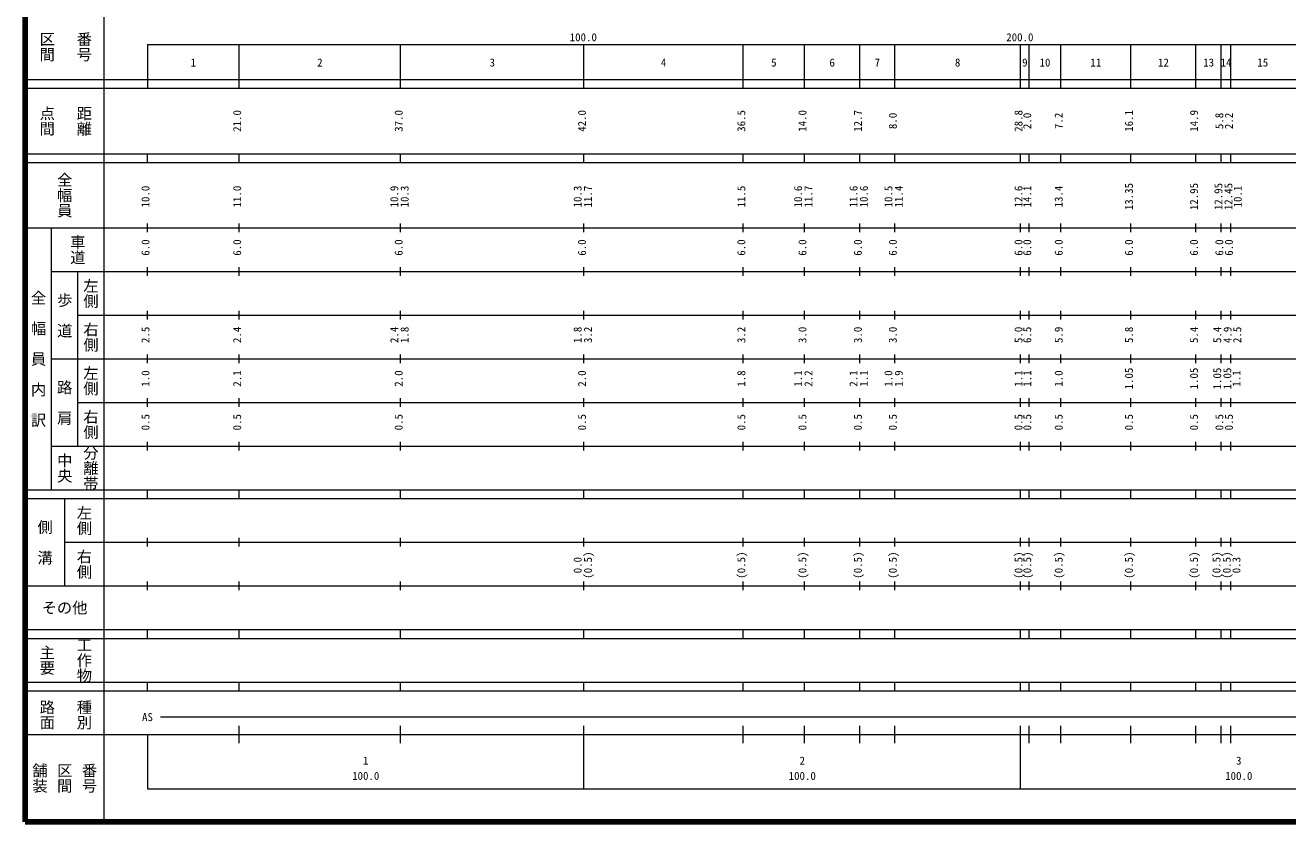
# Model space of a CAD drawing. Units: millimetres on the paper, enlarged 1000 times. Extents: x 40000 to 680000, y 20000 to 380000.
# Drawn here: x 40000 to 329220, y 20000 to 202409 of the extents above; entities that cross this region are included whole.
import ezdxf
from ezdxf.enums import TextEntityAlignment as Align

# ---------------------------------------------------------------- set-up
doc = ezdxf.new("R2010")
doc.units = ezdxf.units.MM
doc.header["$LTSCALE"] = 1000
doc.layers.add('M-TTL', color=2, linetype='Continuous', lineweight=140)
doc.layers.add('M-TTL-BAND', color=7, linetype='Continuous', lineweight=13)
doc.styles.add('@ＭＳ ゴシック', font='')
doc.styles.add('ＭＳ ゴシック', font='')
doc.styles.get('@ＭＳ ゴシック').set_extended_font_data('@MS Gothic')
doc.styles.get('ＭＳ ゴシック').set_extended_font_data('MS Gothic')

msp = doc.modelspace()

# ---------------------------------------------------------------- linework, layer by layer
at = {"layer": 'M-TTL'}
for p, q in [((40000, 380000), (40000, 20000)), ((40000, 20000), (680000, 20000))]:
    msp.add_line(p, q, dxfattribs=at)
at = {"layer": 'M-TTL-BAND'}
for p, q in [((58000, 370000), (58000, 20000)), ((68000, 198000), (579000, 198000)), ((68000, 198000), (68000, 188000)), ((89000, 188000), (89000, 198000)), ((126000, 188000), (126000, 198000)), ((168000, 188000), (168000, 198000)), ((204500, 188000), (204500, 198000)), ((218500, 188000), (218500, 198000)), ((231200, 188000), (231200, 198000)), ((239200, 188000), (239200, 198000)), ((268000, 188000), (268000, 198000)), ((270000, 188000), (270000, 198000)), ((277200, 188000), (277200, 198000)), ((293300, 188000), (293300, 198000)), ((308200, 188000), (308200, 198000)), ((314000, 188000), (314000, 198000)), ((316200, 188000), (316200, 198000)), ((40000, 190000), (579000, 190000)), ((40000, 188000), (579000, 188000)), ((40000, 173000), (579000, 173000)), ((40000, 171000), (579000, 171000)), ((68000, 171000), (68000, 173000)), ((89000, 171000), (89000, 173000)), ((126000, 171000), (126000, 173000)), ((168000, 171000), (168000, 173000)), ((204500, 171000), (204500, 173000)), ((218500, 171000), (218500, 173000)), ((231200, 171000), (231200, 173000)), ((239200, 171000), (239200, 173000)), ((268000, 171000), (268000, 173000)), ((270000, 171000), (270000, 173000)), ((277200, 171000), (277200, 173000)), ((293300, 171000), (293300, 173000)), ((308200, 171000), (308200, 173000)), ((314000, 171000), (314000, 173000)), ((316200, 171000), (316200, 173000)), ((68000, 155000), (68000, 157000)), ((89000, 155000), (89000, 157000)), ((126000, 155000), (126000, 157000)), ((168000, 155000), (168000, 157000)), ((204500, 155000), (204500, 157000)), ((218500, 155000), (218500, 157000)), ((231200, 155000), (231200, 157000)), ((239200, 155000), (239200, 157000)), ((268000, 155000), (268000, 157000)), ((270000, 155000), (270000, 157000)), ((277200, 155000), (277200, 157000)), ((293300, 155000), (293300, 157000)), ((308200, 155000), (308200, 157000)), ((314000, 155000), (314000, 157000)), ((316200, 155000), (316200, 157000)), ((40000, 156000), (579000, 156000)), ((46000, 96000), (46000, 156000)), ((46000, 146000), (579000, 146000)), ((52000, 146000), (52000, 106000)), ((68000, 145000), (68000, 147000)), ((89000, 145000), (89000, 147000)), ((126000, 145000), (126000, 147000)), ((168000, 145000), (168000, 147000)), ((204500, 145000), (204500, 147000)), ((218500, 145000), (218500, 147000)), ((231200, 145000), (231200, 147000)), ((239200, 145000), (239200, 147000)), ((268000, 145000), (268000, 147000)), ((270000, 145000), (270000, 147000)), ((277200, 145000), (277200, 147000)), ((293300, 145000), (293300, 147000)), ((308200, 145000), (308200, 147000)), ((314000, 145000), (314000, 147000)), ((316200, 145000), (316200, 147000)), ((52000, 136000), (579000, 136000)), ((68000, 135000), (68000, 137000)), ((89000, 135000), (89000, 137000)), ((126000, 135000), (126000, 137000)), ((168000, 135000), (168000, 137000)), ((204500, 135000), (204500, 137000)), ((218500, 135000), (218500, 137000)), ((231200, 135000), (231200, 137000)), ((239200, 135000), (239200, 137000)), ((268000, 135000), (268000, 137000)), ((270000, 135000), (270000, 137000)), ((277200, 135000), (277200, 137000)), ((293300, 135000), (293300, 137000)), ((308200, 135000), (308200, 137000)), ((314000, 135000), (314000, 137000)), ((316200, 135000), (316200, 137000)), ((46000, 126000), (579000, 126000)), ((68000, 125000), (68000, 127000)), ((89000, 125000), (89000, 127000)), ((126000, 125000), (126000, 127000)), ((168000, 125000), (168000, 127000)), ((204500, 125000), (204500, 127000)), ((218500, 125000), (218500, 127000)), ((231200, 125000), (231200, 127000)), ((239200, 125000), (239200, 127000)), ((268000, 125000), (268000, 127000)), ((270000, 125000), (270000, 127000)), ((277200, 125000), (277200, 127000)), ((293300, 125000), (293300, 127000)), ((308200, 125000), (308200, 127000)), ((314000, 125000), (314000, 127000)), ((316200, 125000), (316200, 127000)), ((52000, 116000), (579000, 116000)), ((68000, 115000), (68000, 117000)), ((89000, 115000), (89000, 117000)), ((126000, 115000), (126000, 117000)), ((168000, 115000), (168000, 117000)), ((204500, 115000), (204500, 117000)), ((218500, 115000), (218500, 117000)), ((231200, 115000), (231200, 117000)), ((239200, 115000), (239200, 117000)), ((268000, 115000), (268000, 117000)), ((270000, 115000), (270000, 117000)), ((277200, 115000), (277200, 117000)), ((293300, 115000), (293300, 117000)), ((308200, 115000), (308200, 117000)), ((314000, 115000), (314000, 117000)), ((316200, 115000), (316200, 117000)), ((46000, 106000), (579000, 106000)), ((68000, 105000), (68000, 107000)), ((89000, 105000), (89000, 107000)), ((126000, 105000), (126000, 107000)), ((168000, 105000), (168000, 107000)), ((204500, 105000), (204500, 107000)), ((218500, 105000), (218500, 107000)), ((231200, 105000), (231200, 107000)), ((239200, 105000), (239200, 107000)), ((268000, 105000), (268000, 107000)), ((270000, 105000), (270000, 107000)), ((277200, 105000), (277200, 107000)), ((293300, 105000), (293300, 107000)), ((308200, 105000), (308200, 107000)), ((314000, 105000), (314000, 107000)), ((316200, 105000), (316200, 107000)), ((40000, 96000), (579000, 96000)), ((68000, 94000), (68000, 96000)), ((89000, 94000), (89000, 96000)), ((126000, 94000), (126000, 96000)), ((168000, 94000), (168000, 96000)), ((204500, 94000), (204500, 96000)), ((218500, 94000), (218500, 96000)), ((231200, 94000), (231200, 96000)), ((239200, 94000), (239200, 96000)), ((268000, 94000), (268000, 96000)), ((270000, 94000), (270000, 96000)), ((277200, 94000), (277200, 96000)), ((293300, 94000), (293300, 96000)), ((308200, 94000), (308200, 96000)), ((314000, 94000), (314000, 96000)), ((316200, 94000), (316200, 96000)), ((40000, 94000), (579000, 94000)), ((49000, 94000), (49000, 74000)), ((49000, 84000), (579000, 84000)), ((68000, 83000), (68000, 85000)), ((89000, 83000), (89000, 85000)), ((126000, 83000), (126000, 85000)), ((168000, 83000), (168000, 85000)), ((204500, 83000), (204500, 85000)), ((218500, 83000), (218500, 85000)), ((231200, 83000), (231200, 85000)), ((239200, 83000), (239200, 85000)), ((268000, 83000), (268000, 85000)), ((270000, 83000), (270000, 85000)), ((277200, 83000), (277200, 85000)), ((293300, 83000), (293300, 85000)), ((308200, 83000), (308200, 85000)), ((314000, 83000), (314000, 85000)), ((316200, 83000), (316200, 85000)), ((40000, 74000), (579000, 74000)), ((68000, 73000), (68000, 75000)), ((89000, 73000), (89000, 75000)), ((126000, 73000), (126000, 75000)), ((168000, 73000), (168000, 75000)), ((204500, 73000), (204500, 75000)), ((218500, 73000), (218500, 75000)), ((231200, 73000), (231200, 75000)), ((239200, 73000), (239200, 75000)), ((268000, 73000), (268000, 75000)), ((270000, 73000), (270000, 75000)), ((277200, 73000), (277200, 75000)), ((293300, 73000), (293300, 75000)), ((308200, 73000), (308200, 75000)), ((314000, 73000), (314000, 75000)), ((316200, 73000), (316200, 75000)), ((40000, 64000), (579000, 64000)), ((68000, 62000), (68000, 64000)), ((89000, 62000), (89000, 64000)), ((126000, 62000), (126000, 64000)), ((168000, 62000), (168000, 64000)), ((204500, 62000), (204500, 64000)), ((218500, 62000), (218500, 64000)), ((231200, 62000), (231200, 64000)), ((239200, 62000), (239200, 64000)), ((268000, 62000), (268000, 64000)), ((270000, 62000), (270000, 64000)), ((277200, 62000), (277200, 64000)), ((293300, 62000), (293300, 64000)), ((308200, 62000), (308200, 64000)), ((314000, 62000), (314000, 64000)), ((316200, 62000), (316200, 64000)), ((40000, 62000), (579000, 62000)), ((40000, 52000), (579000, 52000)), ((40000, 50000), (579000, 50000)), ((68000, 50000), (68000, 52000)), ((89000, 50000), (89000, 52000)), ((126000, 50000), (126000, 52000)), ((168000, 50000), (168000, 52000)), ((204500, 50000), (204500, 52000)), ((218500, 50000), (218500, 52000)), ((231200, 50000), (231200, 52000)), ((239200, 50000), (239200, 52000)), ((268000, 50000), (268000, 52000)), ((270000, 50000), (270000, 52000)), ((277200, 50000), (277200, 52000)), ((293300, 50000), (293300, 52000)), ((308200, 50000), (308200, 52000)), ((314000, 50000), (314000, 52000)), ((316200, 50000), (316200, 52000)), ((71000, 44000), (560027, 44000)), ((89000, 38000), (89000, 42000)), ((126000, 38000), (126000, 42000)), ((168000, 27500), (168000, 42000)), ((204500, 38000), (204500, 42000)), ((218500, 38000), (218500, 42000)), ((231200, 38000), (231200, 42000)), ((239200, 38000), (239200, 42000)), ((268000, 27500), (268000, 42000)), ((270000, 38000), (270000, 42000)), ((277200, 38000), (277200, 42000)), ((293300, 38000), (293300, 42000)), ((308200, 38000), (308200, 42000)), ((314000, 38000), (314000, 42000)), ((316200, 38000), (316200, 42000)), ((40000, 40000), (579000, 40000)), ((68000, 40000), (68000, 27500)), ((68000, 27500), (579000, 27500))]:
    msp.add_line(p, q, dxfattribs=at)

# ---------------------------------------------------------------- texts
at = {"layer": 'M-TTL-BAND', "style": '@ＭＳ ゴシック'}
for s, p in [('区間', (45000, 197500)), ('番号', (53500, 197500)), ('点間', (45000, 180500)), ('距離', (53500, 180500)), ('全幅員', (49000, 163500)), ('車道', (52000, 151000)), ('左側', (55000, 141000)), ('全\u3000幅\u3000員\u3000内\u3000訳', (43000, 126000)), ('歩\u3000道', (49000, 136000)), ('右側', (55000, 131000)), ('左側', (55000, 121000)), ('路\u3000肩', (49000, 116000)), ('右側', (55000, 111000)), ('中央', (49000, 101000)), ('分離帯', (55000, 101000)), ('左側', (53500, 89000)), ('側\u3000溝', (44500, 84000)), ('右側', (53500, 79000)), ('工作物', (53500, 57000)), ('主要', (45000, 57000)), ('路面', (45000, 44500)), ('種別', (53500, 44500)), ('舗装', (43333, 30000)), ('区間', (49000, 30000)), ('番号', (54667, 30000))]:
    msp.add_text(s, height=2566, rotation=270, dxfattribs=at).set_placement(p, align=Align.MIDDLE_CENTER)
at = {"layer": 'M-TTL-BAND', "style": 'ＭＳ ゴシック'}
for s, p in [('100.0', (167844, 198195)), ('200.0', (267844, 198195)), ('1', (78500, 192405)), ('2', (107500, 192405)), ('3', (147000, 192405)), ('4', (186250, 192405)), ('5', (211500, 192405)), ('6', (224850, 192405)), ('7', (235200, 192405)), ('8', (253600, 192405)), ('9', (269000, 192405)), ('10', (273600, 192405)), ('11', (285250, 192405)), ('12', (300750, 192405)), ('13', (311100, 192405)), ('14', (315100, 192405)), ('15', (323500, 192405)), ('AS', (68000, 42500)), ('1', (118000, 32523)), ('2', (218000, 32523)), ('3', (318000, 32523)), ('100.0', (118000, 29033)), ('100.0', (218000, 29033)), ('100.0', (318000, 29033))]:
    msp.add_text(s, height=1833, dxfattribs=at).set_placement(p, align=Align.BOTTOM_CENTER)
for s, p in [('21.0', (90000, 180500)), ('37.0', (127000, 180500)), ('42.0', (169000, 180500)), ('36.5', (205500, 180500)), ('14.0', (219500, 180500)), ('12.7', (232200, 180500)), ('8.0', (240200, 180500)), ('28.8', (269000, 180500)), ('2.0', (271000, 180500)), ('7.2', (278200, 180500)), ('16.1', (294300, 180500)), ('14.9', (309200, 180500)), ('5.8', (315000, 180500)), ('2.2', (317200, 180500)), ('10.0', (69000, 163174)), ('11.0', (90000, 163174)), ('10.9', (126000, 163174)), ('10.3', (128370, 163174)), ('10.3', (168000, 163174)), ('11.7', (170370, 163174)), ('11.5', (205500, 163174)), ('10.6', (218500, 163174)), ('11.7', (220870, 163174)), ('11.6', (231200, 163174)), ('10.6', (233570, 163174)), ('10.5', (239200, 163174)), ('11.4', (241570, 163174)), ('12.6', (269000, 163174)), ('14.1', (271000, 163174)), ('13.4', (278200, 163174)), ('13.35', (294300, 163174)), ('12.95', (309200, 163174)), ('12.95', (314789, 163174)), ('12.45', (317077, 163174)), ('10.1', (319221, 163174)), ('6.0', (69000, 151500)), ('6.0', (90000, 151500)), ('6.0', (127000, 151500)), ('6.0', (169000, 151500)), ('6.0', (205500, 151500)), ('6.0', (219500, 151500)), ('6.0', (232200, 151500)), ('6.0', (240200, 151500)), ('6.0', (269000, 151500)), ('6.0', (271000, 151500)), ('6.0', (278200, 151500)), ('6.0', (294300, 151500)), ('6.0', (309200, 151500)), ('6.0', (315000, 151500)), ('6.0', (317200, 151500)), ('2.5', (69000, 131500)), ('2.4', (90000, 131500)), ('2.4', (126000, 131500)), ('1.8', (128370, 131500)), ('1.8', (168000, 131500)), ('3.2', (170370, 131500)), ('3.2', (205500, 131500)), ('3.0', (219500, 131500)), ('3.0', (232200, 131500)), ('3.0', (240200, 131500)), ('5.0', (269000, 131500)), ('6.5', (271000, 131500)), ('5.9', (278200, 131500)), ('5.8', (294300, 131500)), ('5.4', (309200, 131500)), ('5.4', (314532, 131500)), ('4.9', (316896, 131500)), ('2.5', (319107, 131500)), ('1.0', (69000, 121500)), ('2.1', (90000, 121500)), ('2.0', (127000, 121500)), ('2.0', (169000, 121500)), ('1.8', (205500, 121500)), ('1.1', (218500, 121500)), ('2.2', (220870, 121500)), ('2.1', (231200, 121500)), ('1.1', (233570, 121500)), ('1.0', (239200, 121500)), ('1.9', (241570, 121500)), ('1.1', (269000, 121500)), ('1.1', (271000, 121500)), ('1.0', (278200, 121500)), ('1.05', (294300, 121500)), ('1.05', (309200, 121500)), ('1.05', (314515, 121500)), ('1.05', (316841, 121500)), ('1.1', (318938, 121500)), ('0.5', (69000, 111500)), ('0.5', (90000, 111500)), ('0.5', (127000, 111500)), ('0.5', (169000, 111500)), ('0.5', (205500, 111500)), ('0.5', (219500, 111500)), ('0.5', (232200, 111500)), ('0.5', (240200, 111500)), ('0.5', (269000, 111500)), ('0.5', (271000, 111500)), ('0.5', (278200, 111500)), ('0.5', (294300, 111500)), ('0.5', (309200, 111500)), ('0.5', (315000, 111500)), ('0.5', (317200, 111500)), ('(0.5)', (170370, 78764)), ('(0.5)', (205500, 78764)), ('(0.5)', (219500, 78764)), ('(0.5)', (232200, 78764)), ('(0.5)', (240200, 78764)), ('(0.5)', (269000, 78764)), ('(0.5)', (271000, 78764)), ('(0.5)', (278200, 78764)), ('(0.5)', (294300, 78764)), ('(0.5)', (309200, 78764)), ('(0.5)', (314356, 78764)), ('(0.5)', (316699, 78764)), ('0.0', (168000, 78764)), ('0.3', (318920, 78764))]:
    msp.add_text(s, height=1833, rotation=90, dxfattribs=at).set_placement(p, align=Align.BOTTOM_CENTER)
msp.add_text('その他', height=2566, dxfattribs=at).set_placement((49000, 69000), align=Align.MIDDLE_CENTER)

doc.saveas('drawing.dxf')
